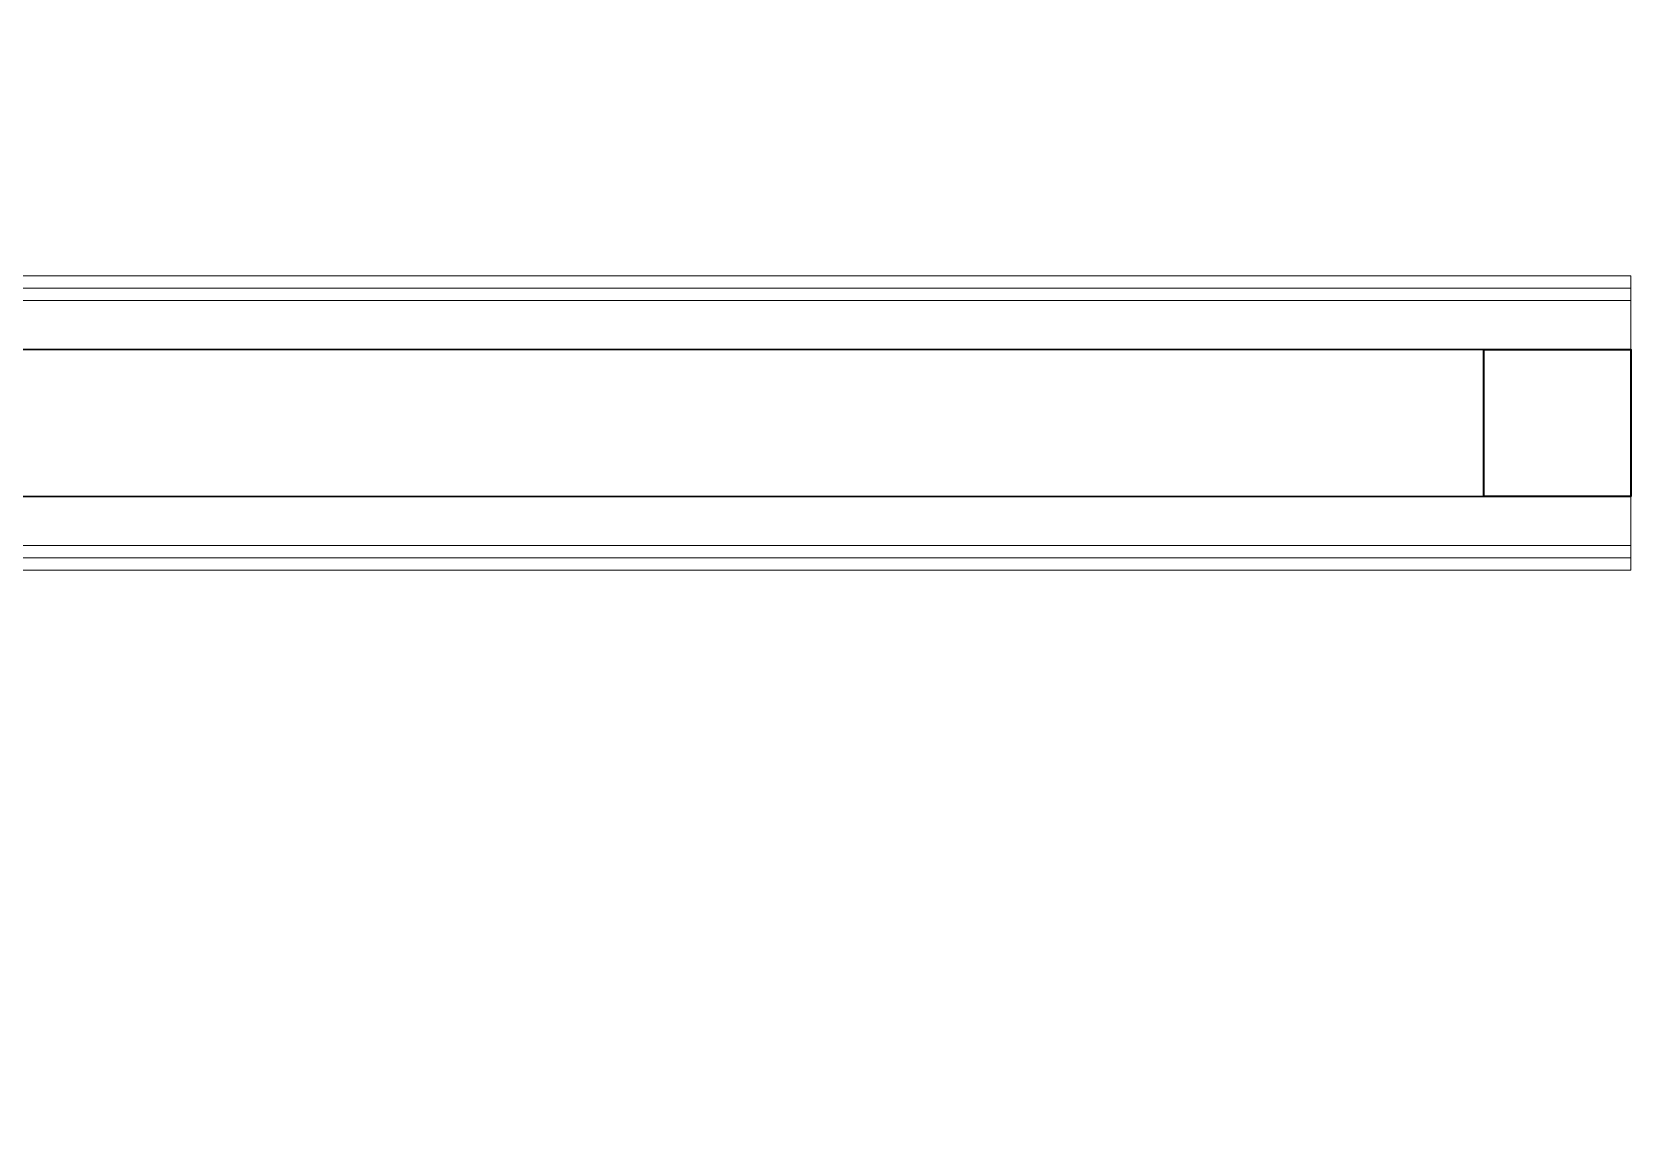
# Model space of a CAD drawing. Header units: centimetres. Extents: x 118932 to 154602, y -32682 to -23521.
# Drawn here: x 127999 to 128162.2, y -26840.3 to -26729.6 of the extents above; entities that cross this region are included whole.
import ezdxf

# ---------------------------------------------------------------- set-up
doc = ezdxf.new("R2010")
doc.units = ezdxf.units.CM
doc.header["$LTSCALE"] = 50
doc.header["$MEASUREMENT"] = 0
for name, color, linetype, lineweight, true_color in [('GEN_01_TA_Kolon', 7, 'Continuous', 35, 0xd05d28), ('GEN_05_ML_Alçıpan_giydirme', 7, 'Continuous', 18, 0x7ebab5), ('KALACAK DUVARLAR', 7, 'Continuous', 30, 0x005387)]:
    doc.layers.add(name, color=color, linetype=linetype, lineweight=lineweight, true_color=true_color)

# ---------------------------------------------------------------- blocks, each defined once
blk = doc.blocks.new('LEVEL -1_D BLOK_KOLON')
at = {"layer": 'GEN_01_TA_Kolon'}
blk.add_lwpolyline([(1370, -1480.43), (1355, -1480.43), (1355, -1465.43), (1370, -1465.43)], close=True, dxfattribs=at)
blk = doc.blocks.new('level -1 d blok duvarlar')
at = {"layer": 'GEN_05_ML_Alçıpan_giydirme', "elevation": 0}
for points in [[(-1507, -1703.93), (-1514.5, -1703.93), (-1514.5, -1226.43), (-1560.5, -1226.43), (-1560.5, -1155.43), (-1514.5, -1155.43), (-1514.5, -1100.93), (-1484.5, -1100.93), (-1484.5, -1507.43), (-1241, -1507.43), (-1241, -1537.43), (-1484.5, -1537.43), (-1484.5, -1649.06), (-1410.5, -1649.06), (-1410.5, -1656.56)], [(-1513.25, -1703.93), (-1513.25, -1225.18), (-1559.25, -1225.18), (-1559.25, -1156.68), (-1513.25, -1156.68), (-1513.25, -1102.18), (-1485.75, -1102.18), (-1485.75, -1508.68), (-1241, -1508.68), (-1241, -1536.18), (-1485.75, -1536.18), (-1485.75, -1650.31), (-1411.75, -1650.31), (-1411.75, -1656.56)], [(-1512, -1703.93), (-1512, -1223.93), (-1558, -1223.93), (-1558, -1157.93), (-1512, -1157.93), (-1512, -1103.43), (-1487, -1103.43), (-1487, -1509.93), (-1241, -1509.93), (-1241, -1534.93), (-1487, -1534.93), (-1487, -1651.56), (-1413, -1651.56), (-1413, -1656.56)]]:
    blk.add_lwpolyline(points, dxfattribs=at)
blk = doc.blocks.new('KALACAK DUVARLAR LEVEL -1 D BLOK')
at = {"layer": 'KALACAK DUVARLAR', "elevation": 0}
blk.add_lwpolyline([(-848.94, -140.04), (-612.94, -140.04), (-612.94, -155.04), (-848.94, -155.04)], close=True, dxfattribs=at)

msp = doc.modelspace()

# ---------------------------------------------------------------- block references
for name, p in [('KALACAK DUVARLAR LEVEL -1 D BLOK', (128760.11, -26621.94)), ('LEVEL -1_D BLOK_KOLON', (126792.17, -25296.56, 0))]:
    msp.add_blockref(name, p)
at = {"color": 254, "true_color": 0xddb3d4}
msp.add_blockref('level -1 d blok duvarlar', (129403.17, -25247.06, 0), dxfattribs=at)

doc.saveas('drawing.dxf')
